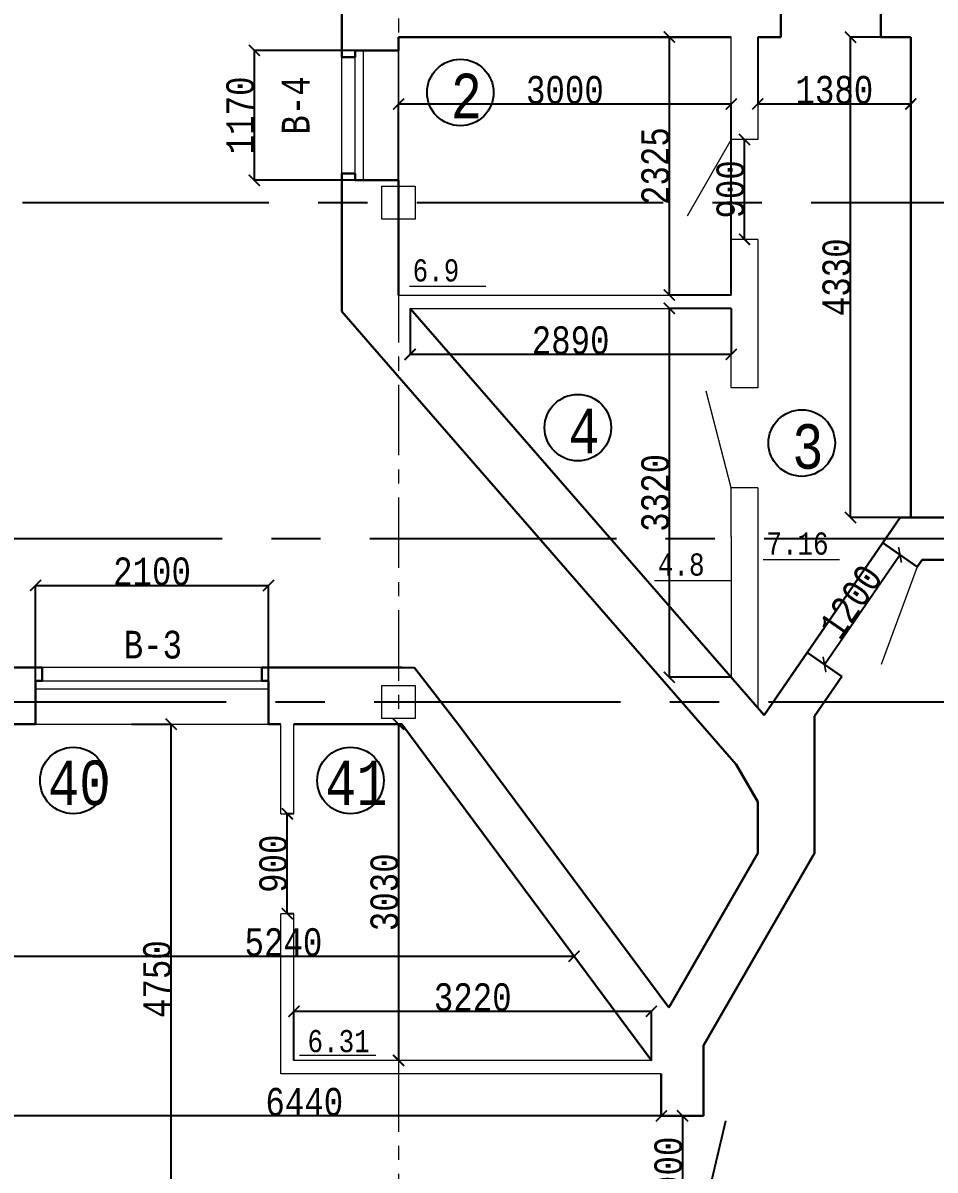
# Model space of a CAD drawing. Header units: millimetres. Extents: x -689206 to 4969298, y -1019800 to 703299.
# Drawn here: x 57056 to 65281, y 2750 to 13087 of the extents above; entities that cross this region are included whole.
import ezdxf

# ---------------------------------------------------------------- set-up
doc = ezdxf.new("R2010")
doc.units = ezdxf.units.MM
doc.linetypes.add('JIS_02_4.0', pattern=[5.5, 4, -1.5])
doc.linetypes.add('осеваяX2', pattern=[101.6, 63.5, -12.7, 12.7, -12.7])
for name, color, linetype, lineweight in [('несущие', 7, 'Continuous', 30), ('ОКНА', 250, 'Continuous', 20), ('ПЕРЕГОРОДКИ', 252, 'Continuous', 9), ('РАЗМЕРЫ', 7, 'Continuous', 9), ('сваи', 7, 'JIS_02_4.0', 30), ('Слой1', 7, 'Continuous', 30), ('стены', 7, 'Continuous', 20)]:
    doc.layers.add(name, color=color, linetype=linetype, lineweight=lineweight)
doc.layers.add('четотам', color=7, linetype='Continuous')
doc.styles.add('Аннотативный', font='isocteur.ttf', dxfattribs={"width": 0.7, "height": 250})
doc.dimstyles.new('Аннотативный', dxfattribs={"dimscale": 0, "dimtxt": 250, "dimasz": 100, "dimexe": 1.25, "dimexo": 0.625, "dimtad": 1, "dimdec": 0, "dimtxsty": 'Аннотативный', "dimblk": 'ARCHTICK', "dimcen": 2.5, "dimadec": 0, "dimazin": 0, "dimtfac": 1, "dimtdec": 0, "dimtmove": 0, "dimatfit": 3, "dimfxl": 1, "dimarcsym": 0})

# ---------------------------------------------------------------- blocks, each defined once
blk = doc.blocks.new('_ArchTick')
at = {"color": 0, "linetype": 'ByBlock', "const_width": 0.15}
blk.add_lwpolyline([(-0.5, -0.5), (0.5, 0.5)], dxfattribs=at)
blk = doc.blocks.new('*D1483')
at = {"layer": 'Defpoints', "color": 0, "lineweight": 20, "transparency": 16777216}
for p in [(63003, 3238), (63003, 2338), (63003, 2338)]:
    blk.add_point(p, dxfattribs=at)
at = {"layer": 'стены', "color": 0, "lineweight": -2, "transparency": 16777216}
for p, q in [((63003, 3238), (63004, 3238)), ((63003, 3238), (63003, 2338)), ((63003, 2338), (63004, 2338))]:
    blk.add_line(p, q, dxfattribs=at)
at = {"layer": 'стены', "color": 0, "lineweight": -2, "transparency": 16777216, "xscale": 100, "yscale": 100, "zscale": 100}
for p, rotation in [((63003, 3238), 90), ((63003, 2338), 270)]:
    blk.add_blockref('_ArchTick', p, dxfattribs=dict(at, rotation=rotation))
at = {"layer": 'стены', "color": 0, "lineweight": 25, "transparency": 16777216, "insert": (62877, 2788), "char_height": 250, "attachment_point": 5, "rotation": 90, "style": 'Аннотативный'}
blk.add_mtext('900', dxfattribs=at)
blk = doc.blocks.new('*D1515')
at = {"layer": 'Defpoints', "color": 0, "lineweight": 20, "transparency": 16777216}
for p in [(59143, 12839), (60443, 12839), (60443, 11669)]:
    blk.add_point(p, dxfattribs=at)
at = {"layer": 'ОКНА', "color": 0, "lineweight": -2, "transparency": 16777216}
for p, q in [((60442, 12839), (59141, 12839)), ((59143, 11669), (59143, 12839)), ((60442, 11669), (59141, 11669))]:
    blk.add_line(p, q, dxfattribs=at)
at = {"layer": 'ОКНА', "color": 0, "lineweight": -2, "transparency": 16777216, "xscale": 100, "yscale": 100, "zscale": 100}
for p, rotation in [((59143, 12839), 90), ((59143, 11669), 270)]:
    blk.add_blockref('_ArchTick', p, dxfattribs=dict(at, rotation=rotation))
at = {"layer": 'ОКНА', "color": 0, "lineweight": 13, "transparency": 16777216, "insert": (59017, 12254), "char_height": 250, "attachment_point": 5, "rotation": 90, "style": 'Аннотативный'}
blk.add_mtext('1170', dxfattribs=at)
blk = doc.blocks.new('*D1520')
at = {"layer": 'Defpoints', "color": 0, "lineweight": 20, "transparency": 16777216}
for p in [(58035, 6768), (58392, 6768), (58035, 2018)]:
    blk.add_point(p, dxfattribs=at)
at = {"layer": 'ПЕРЕГОРОДКИ', "color": 0, "lineweight": -2, "transparency": 16777216}
for p, q in [((58036, 6768), (58394, 6768)), ((58392, 2018), (58392, 6768)), ((58036, 2018), (58394, 2018))]:
    blk.add_line(p, q, dxfattribs=at)
at = {"layer": 'ПЕРЕГОРОДКИ', "color": 0, "lineweight": -2, "transparency": 16777216, "xscale": 100, "yscale": 100, "zscale": 100}
for p, rotation in [((58392, 6768), 90), ((58392, 2018), 270)]:
    blk.add_blockref('_ArchTick', p, dxfattribs=dict(at, rotation=rotation))
at = {"layer": 'ПЕРЕГОРОДКИ', "color": 0, "lineweight": 13, "transparency": 16777216, "insert": (58267, 4470), "char_height": 250, "attachment_point": 5, "rotation": 90, "style": 'Аннотативный'}
blk.add_mtext('4750', dxfattribs=at)
blk = doc.blocks.new('*D1532')
at = {"layer": 'Defpoints', "color": 0, "linetype": 'ByBlock', "lineweight": 20, "transparency": 16777216}
for p in [(56373, 3238), (56373, 3238), (62813, 3238)]:
    blk.add_point(p, dxfattribs=at)
at = {"layer": 'РАЗМЕРЫ', "color": 0, "linetype": 'ByBlock', "lineweight": -2, "transparency": 16777216}
for p, q in [((56373, 3238), (56373, 3239)), ((62813, 3238), (56373, 3238)), ((62813, 3238), (62813, 3239))]:
    blk.add_line(p, q, dxfattribs=at)
at = {"layer": 'РАЗМЕРЫ', "color": 0, "linetype": 'ByBlock', "lineweight": -2, "transparency": 16777216, "xscale": 100, "yscale": 100, "zscale": 100, "rotation": 180}
blk.add_blockref('_ArchTick', (56373, 3238), dxfattribs=at)
at = {"layer": 'РАЗМЕРЫ', "color": 0, "linetype": 'ByBlock', "lineweight": -2, "transparency": 16777216, "xscale": 100, "yscale": 100, "zscale": 100}
blk.add_blockref('_ArchTick', (62813, 3238), dxfattribs=at)
at = {"layer": 'РАЗМЕРЫ', "color": 0, "linetype": 'ByBlock', "lineweight": 13, "transparency": 16777216, "insert": (59593, 3363), "char_height": 250, "attachment_point": 5, "style": 'Аннотативный'}
blk.add_mtext('6440', dxfattribs=at)
blk = doc.blocks.new('*D1533')
at = {"layer": 'Defpoints', "color": 0, "linetype": 'ByBlock', "lineweight": 20, "transparency": 16777216}
for p in [(59270, 8018), (57170, 6768), (59270, 6768)]:
    blk.add_point(p, dxfattribs=at)
at = {"layer": 'РАЗМЕРЫ', "color": 0, "linetype": 'ByBlock', "lineweight": -2, "transparency": 16777216}
for p, q in [((57170, 6768), (57170, 8019)), ((57170, 8018), (59270, 8018)), ((59270, 6768), (59270, 8019))]:
    blk.add_line(p, q, dxfattribs=at)
at = {"layer": 'РАЗМЕРЫ', "color": 0, "linetype": 'ByBlock', "lineweight": -2, "transparency": 16777216, "xscale": 100, "yscale": 100, "zscale": 100, "rotation": 180}
blk.add_blockref('_ArchTick', (57170, 8018), dxfattribs=at)
at = {"layer": 'РАЗМЕРЫ', "color": 0, "linetype": 'ByBlock', "lineweight": -2, "transparency": 16777216, "xscale": 100, "yscale": 100, "zscale": 100}
blk.add_blockref('_ArchTick', (59270, 8018), dxfattribs=at)
at = {"layer": 'РАЗМЕРЫ', "color": 0, "linetype": 'ByBlock', "lineweight": 13, "transparency": 16777216, "insert": (58220, 8143), "char_height": 250, "attachment_point": 5, "style": 'Аннотативный'}
blk.add_mtext('2100', dxfattribs=at)
blk = doc.blocks.new('*D1549')
at = {"layer": 'Defpoints', "color": 0, "linetype": 'ByBlock', "lineweight": 20, "transparency": 16777216}
for p in [(63563, 12037), (63563, 12037), (63563, 11137)]:
    blk.add_point(p, dxfattribs=at)
at = {"layer": 'РАЗМЕРЫ', "color": 0, "linetype": 'ByBlock', "lineweight": -2, "transparency": 16777216}
for p, q in [((63563, 12037), (63564, 12037)), ((63563, 11137), (63563, 12037)), ((63563, 11137), (63564, 11137))]:
    blk.add_line(p, q, dxfattribs=at)
at = {"layer": 'РАЗМЕРЫ', "color": 0, "linetype": 'ByBlock', "lineweight": -2, "transparency": 16777216, "xscale": 100, "yscale": 100, "zscale": 100}
for p, rotation in [((63563, 12037), 90), ((63563, 11137), 270)]:
    blk.add_blockref('_ArchTick', p, dxfattribs=dict(at, rotation=rotation))
at = {"layer": 'РАЗМЕРЫ', "color": 0, "linetype": 'ByBlock', "lineweight": 13, "transparency": 16777216, "insert": (63437, 11587), "char_height": 250, "attachment_point": 5, "rotation": 90, "style": 'Аннотативный'}
blk.add_mtext('900', dxfattribs=at)
blk = doc.blocks.new('*D1550')
at = {"layer": 'Defpoints', "color": 0, "linetype": 'ByBlock', "lineweight": 20, "transparency": 16777216}
for p in [(64965, 8294), (64965, 8294), (64284, 7306)]:
    blk.add_point(p, dxfattribs=at)
at = {"layer": 'РАЗМЕРЫ', "color": 0, "linetype": 'ByBlock', "lineweight": -2, "transparency": 16777216}
for p, q in [((64284, 7306), (64965, 8294)), ((64965, 8294), (64964, 8295)), ((64283, 7307), (64283, 7307))]:
    blk.add_line(p, q, dxfattribs=at)
at = {"layer": 'РАЗМЕРЫ', "color": 0, "linetype": 'ByBlock', "lineweight": -2, "transparency": 16777216, "xscale": 100, "yscale": 100, "zscale": 100}
for p, rotation in [((64965, 8294), 55.38831909842734), ((64284, 7306), 235.3883190984274)]:
    blk.add_blockref('_ArchTick', p, dxfattribs=dict(at, rotation=rotation))
at = {"layer": 'РАЗМЕРЫ', "color": 0, "linetype": 'ByBlock', "lineweight": 13, "transparency": 16777216, "insert": (64521, 7871), "char_height": 250, "attachment_point": 5, "rotation": 55.3883, "style": 'Аннотативный'}
blk.add_mtext('1200', dxfattribs=at)
blk = doc.blocks.new('*D1620')
at = {"layer": 'Defpoints', "color": 0, "linetype": 'ByBlock', "lineweight": 20, "transparency": 16777216}
for p in [(56783, 4671), (62026, 4676), (62026, 4676)]:
    blk.add_point(p, dxfattribs=at)
at = {"layer": 'РАЗМЕРЫ', "color": 0, "linetype": 'ByBlock', "lineweight": -2, "transparency": 16777216}
for p, q in [((56783, 4672), (56783, 4678)), ((56783, 4676), (62026, 4676)), ((62026, 4677), (62026, 4678))]:
    blk.add_line(p, q, dxfattribs=at)
at = {"layer": 'РАЗМЕРЫ', "color": 0, "linetype": 'ByBlock', "lineweight": -2, "transparency": 16777216, "xscale": 100, "yscale": 100, "zscale": 100, "rotation": 180}
blk.add_blockref('_ArchTick', (56783, 4676), dxfattribs=at)
at = {"layer": 'РАЗМЕРЫ', "color": 0, "linetype": 'ByBlock', "lineweight": -2, "transparency": 16777216, "xscale": 100, "yscale": 100, "zscale": 100}
blk.add_blockref('_ArchTick', (62026, 4676), dxfattribs=at)
at = {"layer": 'РАЗМЕРЫ', "color": 0, "linetype": 'ByBlock', "lineweight": 20, "transparency": 16777216, "insert": (59405, 4802), "char_height": 250, "attachment_point": 5, "style": 'Аннотативный'}
blk.add_mtext('5240', dxfattribs=at)
blk = doc.blocks.new('*D1628')
at = {"layer": 'Defpoints', "color": 0, "linetype": 'ByBlock', "lineweight": 20, "transparency": 16777216}
for p in [(62885, 12960), (63443, 12960), (63443, 10635)]:
    blk.add_point(p, dxfattribs=at)
at = {"layer": 'РАЗМЕРЫ', "color": 0, "linetype": 'ByBlock', "lineweight": -2, "transparency": 16777216}
for p, q in [((63442, 12960), (62884, 12960)), ((62885, 10635), (62885, 12960)), ((63442, 10635), (62884, 10635))]:
    blk.add_line(p, q, dxfattribs=at)
at = {"layer": 'РАЗМЕРЫ', "color": 0, "linetype": 'ByBlock', "lineweight": -2, "transparency": 16777216, "xscale": 100, "yscale": 100, "zscale": 100}
for p, rotation in [((62885, 12960), 90), ((62885, 10635), 270)]:
    blk.add_blockref('_ArchTick', p, dxfattribs=dict(at, rotation=rotation))
at = {"layer": 'РАЗМЕРЫ', "color": 0, "linetype": 'ByBlock', "lineweight": 20, "transparency": 16777216, "insert": (62760, 11797), "char_height": 250, "attachment_point": 5, "rotation": 90, "style": 'Аннотативный'}
blk.add_mtext('2325', dxfattribs=at)
blk = doc.blocks.new('*D1629')
at = {"layer": 'Defpoints', "color": 0, "linetype": 'ByBlock', "lineweight": 20, "transparency": 16777216}
for p in [(63443, 10515), (62884, 7190), (63443, 7190)]:
    blk.add_point(p, dxfattribs=at)
at = {"layer": 'РАЗМЕРЫ', "color": 0, "linetype": 'ByBlock', "lineweight": -2, "transparency": 16777216}
for p, q in [((63442, 10515), (62883, 10515)), ((62884, 10515), (62884, 7190)), ((63442, 7190), (62883, 7190))]:
    blk.add_line(p, q, dxfattribs=at)
at = {"layer": 'РАЗМЕРЫ', "color": 0, "linetype": 'ByBlock', "lineweight": -2, "transparency": 16777216, "xscale": 100, "yscale": 100, "zscale": 100}
for p, rotation in [((62884, 10515), 90), ((62884, 7190), 270)]:
    blk.add_blockref('_ArchTick', p, dxfattribs=dict(at, rotation=rotation))
at = {"layer": 'РАЗМЕРЫ', "color": 0, "linetype": 'ByBlock', "lineweight": 20, "transparency": 16777216, "insert": (62759, 8852), "char_height": 250, "attachment_point": 5, "rotation": 90, "style": 'Аннотативный'}
blk.add_mtext('3320', dxfattribs=at)
blk = doc.blocks.new('*D1630')
at = {"layer": 'Defpoints', "color": 0, "linetype": 'ByBlock', "lineweight": 20, "transparency": 16777216}
for p in [(60547, 10515), (63443, 10515), (60547, 10100)]:
    blk.add_point(p, dxfattribs=at)
at = {"layer": 'РАЗМЕРЫ', "color": 0, "linetype": 'ByBlock', "lineweight": -2, "transparency": 16777216}
for p, q in [((60547, 10514), (60547, 10099)), ((63443, 10514), (63443, 10099)), ((63443, 10100), (60547, 10100))]:
    blk.add_line(p, q, dxfattribs=at)
at = {"layer": 'РАЗМЕРЫ', "color": 0, "linetype": 'ByBlock', "lineweight": -2, "transparency": 16777216, "xscale": 100, "yscale": 100, "zscale": 100, "rotation": 180}
blk.add_blockref('_ArchTick', (60547, 10100), dxfattribs=at)
at = {"layer": 'РАЗМЕРЫ', "color": 0, "linetype": 'ByBlock', "lineweight": -2, "transparency": 16777216, "xscale": 100, "yscale": 100, "zscale": 100}
blk.add_blockref('_ArchTick', (63443, 10100), dxfattribs=at)
at = {"layer": 'РАЗМЕРЫ', "color": 0, "linetype": 'ByBlock', "lineweight": 20, "transparency": 16777216, "insert": (61995, 10226), "char_height": 250, "attachment_point": 5, "style": 'Аннотативный'}
blk.add_mtext('2890', dxfattribs=at)
blk = doc.blocks.new('*D1631')
at = {"layer": 'Defpoints', "color": 0, "linetype": 'ByBlock', "lineweight": 20, "transparency": 16777216}
for p in [(60443, 12356), (60443, 10635), (63443, 10635)]:
    blk.add_point(p, dxfattribs=at)
at = {"layer": 'РАЗМЕРЫ', "color": 0, "linetype": 'ByBlock', "lineweight": -2, "transparency": 16777216}
for p, q in [((60443, 10635), (60443, 12357)), ((63443, 12356), (60443, 12356)), ((63443, 10635), (63443, 12357))]:
    blk.add_line(p, q, dxfattribs=at)
at = {"layer": 'РАЗМЕРЫ', "color": 0, "linetype": 'ByBlock', "lineweight": -2, "transparency": 16777216, "xscale": 100, "yscale": 100, "zscale": 100, "rotation": 180}
blk.add_blockref('_ArchTick', (60443, 12356), dxfattribs=at)
at = {"layer": 'РАЗМЕРЫ', "color": 0, "linetype": 'ByBlock', "lineweight": -2, "transparency": 16777216, "xscale": 100, "yscale": 100, "zscale": 100}
blk.add_blockref('_ArchTick', (63443, 12356), dxfattribs=at)
at = {"layer": 'РАЗМЕРЫ', "color": 0, "linetype": 'ByBlock', "lineweight": 20, "transparency": 16777216, "insert": (61943, 12482), "char_height": 250, "attachment_point": 5, "style": 'Аннотативный'}
blk.add_mtext('3000', dxfattribs=at)
blk = doc.blocks.new('*D1632')
at = {"layer": 'Defpoints', "color": 0, "linetype": 'ByBlock', "lineweight": 20, "transparency": 16777216}
for p in [(63683, 12960), (65063, 12960), (65063, 12357)]:
    blk.add_point(p, dxfattribs=at)
at = {"layer": 'РАЗМЕРЫ', "color": 0, "linetype": 'ByBlock', "lineweight": -2, "transparency": 16777216}
for p, q in [((63683, 12959), (63683, 12356)), ((65063, 12959), (65063, 12356)), ((63683, 12357), (65063, 12357))]:
    blk.add_line(p, q, dxfattribs=at)
at = {"layer": 'РАЗМЕРЫ', "color": 0, "linetype": 'ByBlock', "lineweight": -2, "transparency": 16777216, "xscale": 100, "yscale": 100, "zscale": 100, "rotation": 180}
blk.add_blockref('_ArchTick', (63683, 12357), dxfattribs=at)
at = {"layer": 'РАЗМЕРЫ', "color": 0, "linetype": 'ByBlock', "lineweight": -2, "transparency": 16777216, "xscale": 100, "yscale": 100, "zscale": 100}
blk.add_blockref('_ArchTick', (65063, 12357), dxfattribs=at)
at = {"layer": 'РАЗМЕРЫ', "color": 0, "linetype": 'ByBlock', "lineweight": 20, "transparency": 16777216, "insert": (64373, 12483), "char_height": 250, "attachment_point": 5, "style": 'Аннотативный'}
blk.add_mtext('1380', dxfattribs=at)
blk = doc.blocks.new('*D1627')
at = {"layer": 'Defpoints', "color": 0, "linetype": 'ByBlock', "lineweight": 20, "transparency": 16777216}
for p in [(64519, 12960), (65063, 12960), (65063, 8630)]:
    blk.add_point(p, dxfattribs=at)
at = {"layer": 'РАЗМЕРЫ', "color": 0, "linetype": 'ByBlock', "lineweight": -2, "transparency": 16777216}
for p, q in [((65062, 12960), (64518, 12960)), ((64519, 8630), (64519, 12960)), ((65062, 8630), (64518, 8630))]:
    blk.add_line(p, q, dxfattribs=at)
at = {"layer": 'РАЗМЕРЫ', "color": 0, "linetype": 'ByBlock', "lineweight": -2, "transparency": 16777216, "xscale": 100, "yscale": 100, "zscale": 100}
for p, rotation in [((64519, 12960), 90), ((64519, 8630), 270)]:
    blk.add_blockref('_ArchTick', p, dxfattribs=dict(at, rotation=rotation))
at = {"layer": 'РАЗМЕРЫ', "color": 0, "linetype": 'ByBlock', "lineweight": 20, "transparency": 16777216, "insert": (64393, 10795), "char_height": 250, "attachment_point": 5, "rotation": 90, "style": 'Аннотативный'}
blk.add_mtext('4330', dxfattribs=at)
blk = doc.blocks.new('*D1659')
at = {"layer": 'Defpoints', "color": 0, "lineweight": 20, "ltscale": 15000, "transparency": 16777216}
for p in [(59440, 5960), (59500, 5960), (59500, 5060)]:
    blk.add_point(p, dxfattribs=at)
at = {"layer": 'сваи', "color": 0, "lineweight": -2, "ltscale": 15000, "transparency": 16777216}
for p, q in [((59499.375, 5960), (59438.75, 5960)), ((59440, 5060), (59440, 5960)), ((59499.375, 5060), (59438.75, 5060))]:
    blk.add_line(p, q, dxfattribs=at)
at = {"layer": 'сваи', "color": 0, "lineweight": -2, "ltscale": 15000, "transparency": 16777216, "xscale": 100, "yscale": 100, "zscale": 100}
for p, rotation in [((59440, 5960), 90), ((59440, 5060), 270)]:
    blk.add_blockref('_ArchTick', p, dxfattribs=dict(at, rotation=rotation))
at = {"layer": 'сваи', "color": 0, "lineweight": 20, "ltscale": 15000, "transparency": 16777216, "insert": (59314.375, 5510), "char_height": 250, "attachment_point": 5, "rotation": 90, "style": 'Аннотативный'}
blk.add_mtext('900', dxfattribs=at)
blk = doc.blocks.new('*D1660')
at = {"layer": 'Defpoints', "color": 0, "lineweight": 20, "ltscale": 15000, "transparency": 16777216}
for p in [(59500, 4180), (59500, 3738), (62724, 3738)]:
    blk.add_point(p, dxfattribs=at)
at = {"layer": 'сваи', "color": 0, "lineweight": -2, "ltscale": 15000, "transparency": 16777216}
for p, q in [((59500, 3738), (59500, 4181)), ((62724, 4180), (59500, 4180)), ((62724, 3738), (62724, 4181))]:
    blk.add_line(p, q, dxfattribs=at)
at = {"layer": 'сваи', "color": 0, "lineweight": -2, "ltscale": 15000, "transparency": 16777216, "xscale": 100, "yscale": 100, "zscale": 100, "rotation": 180}
blk.add_blockref('_ArchTick', (59500, 4180), dxfattribs=at)
at = {"layer": 'сваи', "color": 0, "lineweight": -2, "ltscale": 15000, "transparency": 16777216, "xscale": 100, "yscale": 100, "zscale": 100}
blk.add_blockref('_ArchTick', (62724, 4180), dxfattribs=at)
at = {"layer": 'сваи', "color": 0, "lineweight": 20, "ltscale": 15000, "transparency": 16777216, "insert": (61112, 4306), "char_height": 250, "attachment_point": 5, "style": 'Аннотативный'}
blk.add_mtext('3220', dxfattribs=at)
blk = doc.blocks.new('*D1661')
at = {"layer": 'Defpoints', "color": 0, "lineweight": 20, "ltscale": 15000, "transparency": 16777216}
for p in [(60443, 6768), (60443, 3738), (60443, 3738)]:
    blk.add_point(p, dxfattribs=at)
at = {"layer": 'сваи', "color": 0, "lineweight": -2, "ltscale": 15000, "transparency": 16777216}
for p, q in [((60443, 6768), (60444, 6768)), ((60443, 6768), (60443, 3738)), ((60443, 3738), (60444, 3738))]:
    blk.add_line(p, q, dxfattribs=at)
at = {"layer": 'сваи', "color": 0, "lineweight": -2, "ltscale": 15000, "transparency": 16777216, "xscale": 100, "yscale": 100, "zscale": 100}
for p, rotation in [((60443, 6768), 90), ((60443, 3738), 270)]:
    blk.add_blockref('_ArchTick', p, dxfattribs=dict(at, rotation=rotation))
at = {"layer": 'сваи', "color": 0, "lineweight": 20, "ltscale": 15000, "transparency": 16777216, "insert": (60317, 5253), "char_height": 250, "attachment_point": 5, "rotation": 90, "style": 'Аннотативный'}
blk.add_mtext('3030', dxfattribs=at)

msp = doc.modelspace()

# ---------------------------------------------------------------- linework, layer by layer
at = {"layer": 'несущие', "color": 0}
for p, q in [((64809.4, 8401.4), (64967.4, 8630.2)), ((64967.4, 8630.2), (65062.8, 8630.2)), ((65121.2, 8186.3), (64809.4, 8401.4)), ((65121.2, 8186.3), (65165.3, 8250.2)), ((68411.5, 8250.2), (65165.3, 8250.2)), ((63738.9, 6850.2), (64127.8, 7413.8)), ((64439.6, 7198.7), (64127.8, 7413.8)), ((56913.4, 7277.7), (57230, 7277.7)), ((59210, 7277.7), (60471.5, 7277.7)), ((60471.5, 7277.7), (60587, 7275.3)), ((60981.5, 6767.7), (60587, 7275.3)), ((59270, 7157.7), (59270, 6767.7)), ((64192.7, 6841), (64439.6, 7198.7)), ((56783.4, 6767.7), (57170, 6767.7)), ((59380, 6767.7), (59270, 6767.7)), ((60471.5, 6767.7), (59500, 6767.7)), ((59799.5, 6767.7), (60471.5, 6767.7)), ((62723.5, 3737.7), (60471.5, 6767.7)), ((62879.6, 4213.8), (60981.5, 6767.7)), ((62885.8, 4224.4), (62879.6, 4213.8))]:
    msp.add_line(p, q, dxfattribs=at)
at = {"layer": 'несущие', "color": 0, "lineweight": 20}
msp.add_line((65121.2, 8186.3), (64794.9, 7305.8), dxfattribs=at)
at = {"layer": 'ОКНА'}
for p, q in [((60122.7, 12839.3), (60122.7, 11669.3)), ((60052.7, 11669.3), (60052.7, 12779.3)), ((57230, 7157.7), (59210, 7157.7)), ((57170, 7087.7), (59270, 7087.7))]:
    msp.add_line(p, q, dxfattribs=at)
at = {"layer": 'ОКНА', "color": 0}
for p, q in [((60442.7, 12839.3), (60442.7, 11669.3)), ((59210, 7277.7), (57230, 7277.7)), ((57170, 6767.7), (59270, 6767.7))]:
    msp.add_line(p, q, dxfattribs=at)
at = {"layer": 'ПЕРЕГОРОДКИ', "color": 18, "linetype": 'ByBlock', "lineweight": 13, "true_color": 0x000000}
msp.add_line((63192.7, 2337.7), (63394.7, 3191.8), dxfattribs=at)
at = {"layer": 'РАЗМЕРЫ'}
for p, q in [((60442.7, 11769.7), (60442.7, 12839.3)), ((59932.7, 11729.3), (59932.7, 12779.3)), ((60540.6, 10714.7), (61229.9, 10714.7)), ((63730.6, 8253), (64419.9, 8253)), ((62752.4, 8063.8), (63441.6, 8063.8)), ((59548.5, 3784.8), (60237.7, 3784.8))]:
    msp.add_line(p, q, dxfattribs=at)
at = {"layer": 'РАЗМЕРЫ', "lineweight": 30}
for p, q in [((59932.7, 10485.7), (59932.7, 10710.2)), ((60187.7, 10193), (59932.7, 10485.7)), ((57230, 7157.7), (57230, 7277.7)), ((57230, 7277.7), (57230, 7157.7)), ((59210, 7157.7), (59210, 7277.7)), ((57170, 7157.7), (57230, 7157.7)), ((59270, 7157.7), (59210, 7157.7)), ((63488.3, 6403.5), (63682.7, 6066.8))]:
    msp.add_line(p, q, dxfattribs=at)
at = {"layer": 'РАЗМЕРЫ', "linetype": 'ByBlock', "lineweight": 20}
for p, q in [((60442.7, 10634.6), (63442.7, 10634.6)), ((60547.2, 10514.6), (63442.7, 10514.6)), ((63442.7, 8898.3), (63217.1, 9768.4)), ((63682.7, 9798.3), (63442.7, 9798.3)), ((63682.7, 8898.3), (63442.7, 8898.3))]:
    msp.add_line(p, q, dxfattribs=at)
at = {"layer": 'РАЗМЕРЫ', "lineweight": 30, "ltscale": 150}
for p, q in [((63738.9, 6850.2), (64967.4, 8630.2)), ((64967.4, 8630.2), (82068.2, 8630.2))]:
    msp.add_line(p, q, dxfattribs=at)
at = {"layer": 'сваи', "lineweight": 20, "ltscale": 15000}
for p, q in [((59380, 5960), (59380, 6767.7)), ((59500, 5960), (59500, 6767.7)), ((59380, 5960), (59500, 5960)), ((59380, 3617.7), (59380, 5060)), ((59500, 5060), (59380, 5060)), ((59500, 3737.7), (59500, 5060)), ((62723.5, 3737.7), (59500, 3737.7)), ((62812.7, 3617.7), (59380, 3617.7))]:
    msp.add_line(p, q, dxfattribs=at)
at = {"layer": 'Слой1', "lineweight": 20}
msp.add_line((60052.7, 12779.3), (60052.7, 12839.3), dxfattribs=at)
at = {"layer": 'Слой1', "lineweight": 30}
for p, q in [((60052.7, 12839.3), (60442.7, 12839.3)), ((60052.7, 12839.3), (60052.7, 12779.3)), ((60052.7, 12779.3), (59932.7, 12779.3)), ((60052.7, 11729.3), (59932.7, 11729.3)), ((60052.7, 11729.3), (60052.7, 11669.3)), ((60052.7, 11669.3), (60442.7, 11669.3))]:
    msp.add_line(p, q, dxfattribs=at)
at = {"layer": 'стены', "lineweight": 30}
for p, q in [((59932.7, 12779.3), (59932.7, 13950.3)), ((63890.8, 12959.7), (63890.8, 13469.7)), ((64790.8, 12959.7), (64790.8, 13469.7)), ((60442.7, 12959.7), (63442.7, 12959.7)), ((60442.7, 12959.7), (60442.7, 12839.3)), ((63890.8, 12959.7), (63682.7, 12959.7)), ((65062.8, 12959.7), (64790.8, 12959.7)), ((65062.8, 8630.2), (65062.8, 12959.7)), ((59932.7, 10710.2), (59932.7, 11729.3)), ((60442.7, 11669.3), (60442.7, 10634.6)), ((60442.7, 10839.7), (60442.7, 10709.7)), ((60547.2, 10514.6), (63738.9, 6850.2)), ((60187.7, 10193), (63488.3, 6403.5)), ((64127.8, 7413.8), (63738.9, 6850.2)), ((57170, 7157.7), (57170, 6767.7)), ((64192.7, 6841), (64439.6, 7198.7)), ((64192.7, 6404.7), (64192.7, 6841)), ((64192.7, 5604.7), (64192.7, 6404.7)), ((63682.7, 6066.8), (63682.7, 5604.7)), ((63682.7, 5604.7), (62885.8, 4224.4)), ((63192.7, 3872.7), (64192.7, 5604.7)), ((63192.7, 3617.7), (63192.7, 3872.7)), ((62812.7, 3237.7), (62812.7, 3617.7)), ((63192.7, 3617.7), (63192.7, 3237.7)), ((62812.7, 3237.7), (63192.7, 3237.7))]:
    msp.add_line(p, q, dxfattribs=at)
at = {"layer": 'стены', "linetype": 'осеваяX2', "ltscale": 10}
msp.add_line((60442.7, 13890.3), (60442.7, -13001.3), dxfattribs=at)
at = {"layer": 'стены'}
for p, q in [((63442.7, 12959.7), (63080.8, 12959.7)), ((63442.7, 12036.9), (63442.7, 12959.7)), ((63682.7, 12959.7), (63890.8, 12959.7)), ((63682.7, 12959.7), (63682.7, 12036.9)), ((64790.8, 12959.7), (64950.8, 12959.7)), ((63442.7, 12036.9), (63044.6, 11347.4)), ((63682.7, 12036.9), (63442.7, 12036.9)), ((63442.7, 10634.6), (63442.7, 11136.9)), ((63682.7, 11136.9), (63442.7, 11136.9)), ((63682.7, 11136.9), (63682.7, 9798.3)), ((63442.7, 9798.3), (63442.7, 10514.6)), ((63442.7, 8459.7), (63442.7, 8898.3)), ((63682.7, 8898.3), (63682.7, 8459.7)), ((63442.7, 8459.7), (63442.7, 7194.8)), ((63682.7, 8459.7), (63682.7, 6913.6)), ((64439.6, 7198.7), (64192.7, 6841)), ((64439.6, 7198.7), (64192.7, 6841)), ((63682.7, 6913.6), (63737.9, 6848.9)), ((63682.7, 5604.7), (63182.7, 4738.7)), ((64192.7, 5604.7), (63692.7, 4738.7))]:
    msp.add_line(p, q, dxfattribs=at)
at = {"layer": 'стены', "linetype": 'осеваяX2', "lineweight": 25, "ltscale": 35}
for p, q in [((46383.8, 11467.7), (108442.7, 11467.7)), ((42404.8, 8440.2), (108442.7, 8440.2)), ((42442.7, 6967.7), (108442.7, 6967.7))]:
    msp.add_line(p, q, dxfattribs=at)
at = {"layer": 'стены', "color": 7, "lineweight": 25, "true_color": 0xffffff}
msp.add_line((63192.7, 2337.7), (63394.7, 3191.8), dxfattribs=at)
at = {"layer": 'стены', "lineweight": 20}
for points in [[(60292.7, 11617.7), (60592.7, 11617.7), (60592.7, 11317.7), (60292.7, 11317.7)], [(60292.7, 7117.7), (60592.7, 7117.7), (60592.7, 6817.7), (60292.7, 6817.7)]]:
    msp.add_lwpolyline(points, close=True, dxfattribs=at)
at = {"layer": 'четотам'}
for centre in [(61000, 12460), (62060.3, 9440.2), (64079, 9301.3), (57510, 6260), (60010, 6260)]:
    msp.add_circle(centre, 300, dxfattribs=at)

# ---------------------------------------------------------------- texts
at = {"layer": 'РАЗМЕРЫ', "lineweight": 20, "ltscale": 150, "attachment_point": 1, "style": 'Аннотативный'}
for s, insert, char_height, width in [('2', (60914.2, 12629.8), 401.1, 1460), ('4', (61974.5, 9609.9), 401.1, 1460), ('3', (63993.2, 9471.1), 401.1, 1460), ('В-3', (57964.5, 7609.7), 250, 922.913), ('40', (57282, 6439.9), 401.1, 1460), ('41', (59782, 6439.9), 401.1, 1460)]:
    msp.add_mtext(s, dxfattribs=dict(at, insert=insert, char_height=char_height, width=width))
at = {"layer": 'РАЗМЕРЫ', "lineweight": 20, "ltscale": 150, "insert": (59390, 12080), "char_height": 250, "width": 922.913, "attachment_point": 1, "rotation": 90, "style": 'Аннотативный'}
msp.add_mtext('В-4', dxfattribs=at)
at = {"layer": 'РАЗМЕРЫ', "char_height": 200, "width": 656.117, "attachment_point": 1, "style": 'Аннотативный'}
for s, insert in [('6.9', (60569.9, 10957.5)), ('7.16', (63759.9, 8495.8)), ('4.8', (62781.7, 8306.7)), ('6.31', (59622.1, 4011.9))]:
    msp.add_mtext(s, dxfattribs=dict(at, insert=insert))

# ---------------------------------------------------------------- dimensions: what is measured, and where the dimension line sits
at = {"layer": 'ОКНА', "lineweight": 13}
dim = msp.add_aligned_dim(p1=(60442.7, 11669.3), p2=(60442.7, 12839.3), distance=1300, dimstyle='Аннотативный', dxfattribs=at)
dim.commit()
dim.dimension.update_dxf_attribs({"geometry": '*D1515', "text_midpoint": (59017.1, 12254.3)})
at = {"layer": 'ПЕРЕГОРОДКИ', "color": 18, "lineweight": 13, "true_color": 0x000000}
dim = msp.add_linear_dim(base=(58392.3, 6767.7), p1=(58034.9, 2017.7), p2=(58034.9, 6767.7), angle=90, dimstyle='Аннотативный', dxfattribs=at)
dim.commit()
dim.dimension.update_dxf_attribs({"geometry": '*D1520', "text_midpoint": (58392.3, 4469.5), "dimtype": 161})
at = {"layer": 'РАЗМЕРЫ', "linetype": 'ByBlock', "lineweight": 20}
dim = msp.add_linear_dim(base=(62885.5, 12959.7), p1=(63442.7, 10634.6), p2=(63442.7, 12959.7), angle=90, dimstyle='Аннотативный', dxfattribs=at)
dim.commit()
dim.dimension.update_dxf_attribs({"geometry": '*D1628', "text_midpoint": (62759.8, 11797.2)})
for base, p1, p2, picture, middle in [((65062.8, 12357.4), (63682.7, 12959.7), (65062.8, 12959.7), '*D1632', (64372.7, 12483.1)), ((60442.7, 12356.2), (63442.7, 10634.6), (60442.7, 10634.6), '*D1631', (61942.7, 12481.8))]:
    dim = msp.add_linear_dim(base=base, p1=p1, p2=p2, dimstyle='Аннотативный', dxfattribs=at)
    dim.commit()
    dim.dimension.update_dxf_attribs({"geometry": picture, "text_midpoint": middle})
for base, p1, p2, text, picture, middle in [((64518.9, 12959.7), (65062.8, 8630.2), (65062.8, 12959.7), '4330', '*D1627', (64393.3, 10795)), ((62884.2, 7190.3), (63442.7, 10514.6), (63442.7, 7190.3), '3320', '*D1629', (62758.6, 8852.5))]:
    dim = msp.add_linear_dim(base=base, p1=p1, p2=p2, angle=90, text=text, dimstyle='Аннотативный', dxfattribs=at)
    dim.commit()
    dim.dimension.update_dxf_attribs({"geometry": picture, "text_midpoint": middle})
at = {"layer": 'РАЗМЕРЫ', "color": 18, "linetype": 'ByBlock', "lineweight": 13, "true_color": 0x000000}
dim = msp.add_linear_dim(base=(63562.7, 12036.9), p1=(63562.7, 11136.9), p2=(63562.7, 12036.9), angle=90, dimstyle='Аннотативный', dxfattribs=at)
dim.commit()
dim.dimension.update_dxf_attribs({"geometry": '*D1549', "text_midpoint": (63437.1, 11586.9)})
at = {"layer": 'РАЗМЕРЫ', "linetype": 'ByBlock', "lineweight": 20}
dim = msp.add_linear_dim(base=(60547.2, 10100), p1=(63442.7, 10514.6), p2=(60547.2, 10514.6), text='2890', dimstyle='Аннотативный', dxfattribs=at)
dim.commit()
dim.dimension.update_dxf_attribs({"geometry": '*D1630', "text_midpoint": (61995, 10100), "dimtype": 160})
at = {"layer": 'РАЗМЕРЫ', "color": 18, "linetype": 'ByBlock', "lineweight": 13, "true_color": 0x000000}
for base, p1, p2, picture, middle in [((59270, 8017.5), (57170, 6767.7), (59270, 6767.7), '*D1533', (58220, 8143.1)), ((56372.7, 3237.7), (62812.7, 3237.7), (56372.7, 3237.7), '*D1532', (59592.7, 3363.3))]:
    dim = msp.add_linear_dim(base=base, p1=p1, p2=p2, dimstyle='Аннотативный', dxfattribs=at)
    dim.commit()
    dim.dimension.update_dxf_attribs({"geometry": picture, "text_midpoint": middle})
dim = msp.add_aligned_dim(p1=(64283.7, 7306.2), p2=(64965.3, 8293.9), distance=0, dimstyle='Аннотативный', dxfattribs=at)
dim.commit()
dim.dimension.update_dxf_attribs({"geometry": '*D1550', "text_midpoint": (64521.1, 7871.4)})
at = {"layer": 'РАЗМЕРЫ', "linetype": 'ByBlock', "lineweight": 20}
dim = msp.add_linear_dim(base=(62025.8, 4676.5), p1=(56783.4, 4671.1), p2=(62025.8, 4676.5), text='5240', dimstyle='Аннотативный', dxfattribs=at)
dim.commit()
dim.dimension.update_dxf_attribs({"geometry": '*D1620', "text_midpoint": (59404.6, 4802.1)})
at = {"layer": 'сваи', "lineweight": 20, "ltscale": 15000}
for base, p1, p2, picture, middle in [((60442.7, 3737.7), (60442.7, 6767.7), (60442.7, 3737.7), '*D1661', (60317.1, 5252.7)), ((59440, 5960), (59500, 5060), (59500, 5960), '*D1659', (59314.4, 5510))]:
    dim = msp.add_linear_dim(base=base, p1=p1, p2=p2, angle=90, dimstyle='Аннотативный', dxfattribs=at)
    dim.commit()
    dim.dimension.update_dxf_attribs({"geometry": picture, "text_midpoint": middle})
dim = msp.add_linear_dim(base=(59500, 4180), p1=(62723.5, 3737.7), p2=(59500, 3737.7), text='3220', dimstyle='Аннотативный', dxfattribs=at)
dim.commit()
dim.dimension.update_dxf_attribs({"geometry": '*D1660', "text_midpoint": (61111.8, 4305.6)})
at = {"layer": 'стены', "lineweight": 25}
dim = msp.add_linear_dim(base=(63002.7, 2337.7), p1=(63002.7, 3237.7), p2=(63002.7, 2337.7), angle=90, dimstyle='Аннотативный', dxfattribs=at)
dim.commit()
dim.dimension.update_dxf_attribs({"geometry": '*D1483', "text_midpoint": (62877.1, 2787.7)})

doc.saveas('drawing.dxf')
